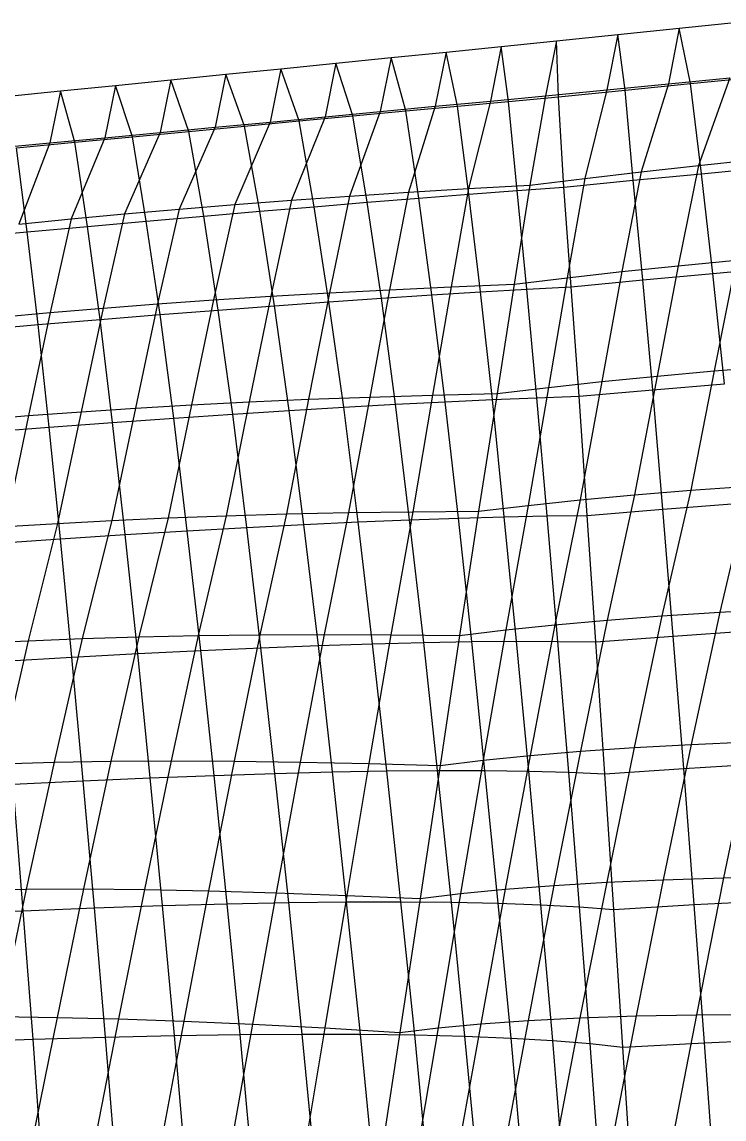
# Model space of a CAD drawing. Extents: x -429 to 429, y -1 to 209.
# Drawn here: x -383.12 to -372.24, y 179.16 to 196.16 of the extents above; entities that cross this region are included whole.
import ezdxf

# ---------------------------------------------------------------- set-up
doc = ezdxf.new("R2010")
doc.units = 0

msp = doc.modelspace()

# ---------------------------------------------------------------- linework, layer by layer
at = {"layer": 'default', "color": 5, "linetype": 'CONTINUOUS'}
for p, q in [((-372.933, 196.063, 167.285), (-371.98, 196.161, 166.077)), ((-374.838, 195.867, 169.701), (-373.885, 195.965, 168.493)), ((-373.885, 195.965, 168.493), (-374.054, 195.108, 168.429)), ((-373.885, 195.965, 168.493), (-372.933, 196.063, 167.285)), ((-372.933, 196.063, 167.285), (-373.102, 195.201, 167.22)), ((-376.546, 195.694, 172.107), (-375.692, 195.78, 170.904)), ((-375.692, 195.78, 170.904), (-375.86, 194.934, 170.842)), ((-375.692, 195.78, 170.904), (-374.838, 195.867, 169.701)), ((-374.838, 195.867, 169.701), (-375.007, 195.015, 169.639)), ((-374.838, 195.867, 169.701), (-375.007, 195.015, 169.639)), ((-378.254, 195.522, 174.513), (-377.4, 195.608, 173.31)), ((-377.4, 195.608, 173.31), (-377.567, 194.772, 173.25)), ((-377.4, 195.608, 173.31), (-376.546, 195.694, 172.107)), ((-376.546, 195.694, 172.107), (-376.714, 194.853, 172.046)), ((-379.962, 195.35, 176.919), (-379.108, 195.436, 175.716)), ((-379.108, 195.436, 175.716), (-379.274, 194.61, 175.658)), ((-379.108, 195.436, 175.716), (-378.254, 195.522, 174.513)), ((-378.254, 195.522, 174.513), (-378.421, 194.691, 174.454)), ((-381.669, 195.178, 179.325), (-380.815, 195.264, 178.122)), ((-380.815, 195.264, 178.122), (-380.981, 194.448, 178.066)), ((-380.815, 195.264, 178.122), (-379.962, 195.35, 176.919)), ((-379.962, 195.35, 176.919), (-380.128, 194.529, 176.862)), ((-373.102, 195.201, 167.22), (-372.149, 195.295, 166.011)), ((-372.149, 195.295, 166.011), (-372.633, 193.935, 165.741)), ((-383.377, 195.006, 181.73), (-382.523, 195.092, 180.528)), ((-382.523, 195.092, 180.528), (-382.689, 194.286, 180.474)), ((-382.523, 195.092, 180.528), (-381.669, 195.178, 179.325)), ((-381.669, 195.178, 179.325), (-381.835, 194.367, 179.27)), ((-375.007, 195.015, 169.639), (-374.054, 195.108, 168.429)), ((-374.054, 195.108, 168.429), (-374.397, 193.736, 168.273)), ((-374.054, 195.108, 168.429), (-373.102, 195.201, 167.22)), ((-373.102, 195.201, 167.22), (-373.524, 193.837, 167.001)), ((-376.714, 194.853, 172.046), (-375.86, 194.934, 170.842)), ((-375.86, 194.934, 170.842), (-376.199, 193.578, 170.692)), ((-375.86, 194.934, 170.842), (-375.007, 195.015, 169.639)), ((-375.007, 195.015, 169.639), (-375.251, 193.63, 169.558)), ((-375.007, 195.015, 169.639), (-375.251, 193.63, 169.558)), ((-378.421, 194.691, 174.454), (-377.567, 194.772, 173.25)), ((-377.567, 194.772, 173.25), (-378.044, 193.462, 173.001)), ((-377.567, 194.772, 173.25), (-376.714, 194.853, 172.046)), ((-376.714, 194.853, 172.046), (-377.13, 193.522, 171.84)), ((-380.128, 194.529, 176.862), (-379.274, 194.61, 175.658)), ((-379.274, 194.61, 175.658), (-379.822, 193.331, 175.363)), ((-379.274, 194.61, 175.658), (-378.421, 194.691, 174.454)), ((-378.421, 194.691, 174.454), (-378.942, 193.398, 174.176)), ((-381.835, 194.367, 179.27), (-380.981, 194.448, 178.066)), ((-380.981, 194.448, 178.066), (-381.53, 193.186, 177.777)), ((-380.981, 194.448, 178.066), (-380.128, 194.529, 176.862)), ((-380.128, 194.529, 176.862), (-380.685, 193.26, 176.564)), ((-383.542, 194.205, 181.678), (-382.689, 194.286, 180.474)), ((-382.689, 194.286, 180.474), (-383.168, 193.026, 180.24)), ((-382.689, 194.286, 180.474), (-381.835, 194.367, 179.27)), ((-381.835, 194.367, 179.27), (-382.358, 193.108, 179.003)), ((-373.524, 193.837, 167.001), (-372.633, 193.935, 165.741)), ((-372.633, 193.935, 165.741), (-372.949, 192.383, 165.615)), ((-372.633, 193.935, 165.741), (-371.723, 194.03, 164.495)), ((-375.251, 193.63, 169.558), (-374.397, 193.736, 168.273)), ((-374.397, 193.736, 168.273), (-374.67, 192.194, 168.182)), ((-374.397, 193.736, 168.273), (-373.524, 193.837, 167.001)), ((-373.524, 193.837, 167.001), (-373.822, 192.291, 166.89)), ((-377.13, 193.522, 171.84), (-376.199, 193.578, 170.692)), ((-376.199, 193.578, 170.692), (-376.469, 192.055, 170.603)), ((-376.199, 193.578, 170.692), (-375.251, 193.63, 169.558)), ((-375.251, 193.63, 169.558), (-375.494, 192.094, 169.491)), ((-375.251, 193.63, 169.558), (-375.494, 192.094, 169.491)), ((-379.822, 193.331, 175.363), (-378.942, 193.398, 174.176)), ((-378.942, 193.398, 174.176), (-379.266, 191.911, 174.05)), ((-378.942, 193.398, 174.176), (-378.044, 193.462, 173.001)), ((-378.044, 193.462, 173.001), (-378.356, 191.963, 172.883)), ((-378.044, 193.462, 173.001), (-377.13, 193.522, 171.84)), ((-377.13, 193.522, 171.84), (-377.423, 192.011, 171.734)), ((-382.358, 193.108, 179.003), (-381.53, 193.186, 177.777)), ((-381.53, 193.186, 177.777), (-381.863, 191.727, 177.653)), ((-381.53, 193.186, 177.777), (-380.685, 193.26, 176.564)), ((-380.685, 193.26, 176.564), (-381.02, 191.793, 176.436)), ((-380.685, 193.26, 176.564), (-379.822, 193.331, 175.363)), ((-379.822, 193.331, 175.363), (-380.154, 191.854, 175.235)), ((-383.168, 193.026, 180.24), (-382.358, 193.108, 179.003)), ((-382.358, 193.108, 179.003), (-382.683, 191.658, 178.886)), ((-373.822, 192.291, 166.89), (-372.949, 192.383, 165.615)), ((-372.949, 192.383, 165.615), (-373.277, 190.671, 165.492)), ((-372.949, 192.383, 165.615), (-372.053, 192.47, 164.356)), ((-372.053, 192.47, 164.356), (-372.392, 190.752, 164.222)), ((-375.494, 192.094, 169.491), (-374.67, 192.194, 168.182)), ((-374.67, 192.194, 168.182), (-374.961, 190.496, 168.091)), ((-374.67, 192.194, 168.182), (-373.822, 192.291, 166.89)), ((-373.822, 192.291, 166.89), (-374.133, 190.586, 166.782)), ((-378.356, 191.963, 172.883), (-377.423, 192.011, 171.734)), ((-377.423, 192.011, 171.734), (-377.73, 190.347, 171.63)), ((-377.423, 192.011, 171.734), (-376.469, 192.055, 170.603)), ((-376.469, 192.055, 170.603), (-376.757, 190.376, 170.513)), ((-376.469, 192.055, 170.603), (-375.494, 192.094, 169.491)), ((-375.494, 192.094, 169.491), (-375.758, 190.4, 169.419)), ((-375.494, 192.094, 169.491), (-375.758, 190.4, 169.419)), ((-381.02, 191.793, 176.436), (-380.154, 191.854, 175.235)), ((-380.154, 191.854, 175.235), (-380.495, 190.226, 175.111)), ((-380.154, 191.854, 175.235), (-379.266, 191.911, 174.05)), ((-379.266, 191.911, 174.05), (-379.599, 190.272, 173.93)), ((-379.266, 191.911, 174.05), (-378.356, 191.963, 172.883)), ((-378.356, 191.963, 172.883), (-378.678, 190.312, 172.769)), ((-383.479, 191.584, 180.135), (-382.683, 191.658, 178.886)), ((-382.683, 191.658, 178.886), (-383.017, 190.059, 178.775)), ((-382.683, 191.658, 178.886), (-381.863, 191.727, 177.653)), ((-381.863, 191.727, 177.653), (-382.204, 190.12, 177.535)), ((-381.863, 191.727, 177.653), (-381.02, 191.793, 176.436)), ((-381.02, 191.793, 176.436), (-381.363, 190.176, 176.313)), ((-372.392, 190.752, 164.222), (-371.478, 190.827, 162.973)), ((-374.133, 190.586, 166.782), (-373.277, 190.671, 165.492)), ((-373.277, 190.671, 165.492), (-373.628, 188.829, 165.363)), ((-373.277, 190.671, 165.492), (-372.392, 190.752, 164.222)), ((-372.392, 190.752, 164.222), (-372.754, 188.901, 164.081)), ((-375.758, 190.4, 169.419), (-374.961, 190.496, 168.091)), ((-374.961, 190.496, 168.091), (-375.273, 188.668, 167.993)), ((-374.961, 190.496, 168.091), (-374.133, 190.586, 166.782)), ((-374.133, 190.586, 166.782), (-374.468, 188.751, 166.667)), ((-379.599, 190.272, 173.93), (-378.678, 190.312, 172.769)), ((-378.678, 190.312, 172.769), (-379.022, 188.534, 172.648)), ((-378.678, 190.312, 172.769), (-377.73, 190.347, 171.63)), ((-377.73, 190.347, 171.63), (-378.058, 188.555, 171.519)), ((-377.73, 190.347, 171.63), (-376.757, 190.376, 170.513)), ((-376.757, 190.376, 170.513), (-377.065, 188.57, 170.416)), ((-376.757, 190.376, 170.513), (-375.758, 190.4, 169.419)), ((-375.758, 190.4, 169.419), (-376.044, 188.578, 169.341)), ((-375.758, 190.4, 169.419), (-376.044, 188.578, 169.341)), ((-382.204, 190.12, 177.535), (-381.363, 190.176, 176.313)), ((-381.363, 190.176, 176.313), (-381.728, 188.434, 176.185)), ((-381.363, 190.176, 176.313), (-380.495, 190.226, 175.111)), ((-380.495, 190.226, 175.111), (-380.857, 188.473, 174.981)), ((-380.495, 190.226, 175.111), (-379.599, 190.272, 173.93)), ((-379.599, 190.272, 173.93), (-379.955, 188.506, 173.802)), ((-383.802, 189.993, 180.034), (-383.017, 190.059, 178.775)), ((-383.017, 190.059, 178.775), (-383.374, 188.338, 178.659)), ((-383.017, 190.059, 178.775), (-382.204, 190.12, 177.535)), ((-382.204, 190.12, 177.535), (-382.568, 188.389, 177.411)), ((-372.754, 188.901, 164.081), (-371.847, 188.967, 162.824)), ((-371.847, 188.967, 162.824), (-372.307, 187.012, 162.613)), ((-374.468, 188.751, 166.667), (-373.628, 188.829, 165.363)), ((-373.628, 188.829, 165.363), (-374.053, 186.889, 165.189)), ((-373.628, 188.829, 165.363), (-372.754, 188.901, 164.081)), ((-372.754, 188.901, 164.081), (-373.202, 186.954, 163.886)), ((-376.044, 188.578, 169.341), (-375.273, 188.668, 167.993)), ((-375.273, 188.668, 167.993), (-375.623, 186.738, 167.879)), ((-375.273, 188.668, 167.993), (-374.468, 188.751, 166.667)), ((-374.468, 188.751, 166.667), (-374.861, 186.817, 166.521)), ((-382.568, 188.389, 177.411), (-381.728, 188.434, 176.185)), ((-381.728, 188.434, 176.185), (-382.186, 186.605, 175.997)), ((-381.728, 188.434, 176.185), (-380.857, 188.473, 174.981)), ((-380.857, 188.473, 174.981), (-381.309, 186.631, 174.792)), ((-380.857, 188.473, 174.981), (-379.955, 188.506, 173.802)), ((-379.955, 188.506, 173.802), (-380.391, 186.65, 173.619)), ((-379.955, 188.506, 173.802), (-379.022, 188.534, 172.648)), ((-379.022, 188.534, 172.648), (-379.434, 186.662, 172.478)), ((-379.022, 188.534, 172.648), (-378.058, 188.555, 171.519)), ((-378.058, 188.555, 171.519), (-378.438, 186.666, 171.371)), ((-378.058, 188.555, 171.519), (-377.065, 188.57, 170.416)), ((-377.065, 188.57, 170.416), (-377.406, 186.662, 170.299)), ((-377.065, 188.57, 170.416), (-376.044, 188.578, 169.341)), ((-376.044, 188.578, 169.341), (-376.338, 186.651, 169.264)), ((-376.044, 188.578, 169.341), (-376.338, 186.651, 169.264)), ((-383.374, 188.338, 178.659), (-382.568, 188.389, 177.411)), ((-382.568, 188.389, 177.411), (-383.022, 186.57, 177.232)), ((-372.307, 187.012, 162.613), (-371.369, 187.062, 161.371)), ((-374.053, 186.889, 165.189), (-373.202, 186.954, 163.886)), ((-373.202, 186.954, 163.886), (-373.633, 184.915, 163.71)), ((-373.202, 186.954, 163.886), (-372.307, 187.012, 162.613)), ((-372.307, 187.012, 162.613), (-372.747, 184.963, 162.423)), ((-376.338, 186.651, 169.264), (-375.623, 186.738, 167.879)), ((-375.623, 186.738, 167.879), (-375.971, 184.719, 167.773)), ((-375.623, 186.738, 167.879), (-374.861, 186.817, 166.521)), ((-374.861, 186.817, 166.521), (-375.246, 184.793, 166.387)), ((-374.861, 186.817, 166.521), (-374.053, 186.889, 165.189)), ((-374.053, 186.889, 165.189), (-374.466, 184.858, 165.032)), ((-383.816, 186.529, 178.494), (-383.022, 186.57, 177.232)), ((-383.022, 186.57, 177.232), (-383.458, 184.664, 177.072)), ((-383.022, 186.57, 177.232), (-382.186, 186.605, 175.997)), ((-382.186, 186.605, 175.997), (-382.624, 184.687, 175.83)), ((-382.186, 186.605, 175.997), (-381.309, 186.631, 174.792)), ((-381.309, 186.631, 174.792), (-381.741, 184.701, 174.623)), ((-381.309, 186.631, 174.792), (-380.391, 186.65, 173.619)), ((-380.391, 186.65, 173.619), (-380.81, 184.706, 173.454)), ((-380.391, 186.65, 173.619), (-379.434, 186.662, 172.478)), ((-379.434, 186.662, 172.478), (-379.832, 184.702, 172.323)), ((-379.434, 186.662, 172.478), (-378.438, 186.666, 171.371)), ((-378.438, 186.666, 171.371), (-378.811, 184.689, 171.234)), ((-378.438, 186.666, 171.371), (-377.406, 186.662, 170.299)), ((-377.406, 186.662, 170.299), (-377.746, 184.668, 170.188)), ((-377.406, 186.662, 170.299), (-376.338, 186.651, 169.264)), ((-376.338, 186.651, 169.264), (-376.64, 184.637, 169.187)), ((-376.338, 186.651, 169.264), (-376.64, 184.637, 169.187)), ((-375.246, 184.793, 166.387), (-374.466, 184.858, 165.032)), ((-374.466, 184.858, 165.032), (-374.875, 182.777, 164.883)), ((-374.466, 184.858, 165.032), (-373.633, 184.915, 163.71)), ((-373.633, 184.915, 163.71), (-374.058, 182.825, 163.543)), ((-373.633, 184.915, 163.71), (-372.747, 184.963, 162.423)), ((-372.747, 184.963, 162.423), (-373.182, 182.863, 162.243)), ((-372.747, 184.963, 162.423), (-371.811, 185.003, 161.174)), ((-371.811, 185.003, 161.174), (-372.247, 182.892, 160.985)), ((-383.458, 184.664, 177.072), (-382.624, 184.687, 175.83)), ((-382.624, 184.687, 175.83), (-383.055, 182.721, 175.671)), ((-382.624, 184.687, 175.83), (-381.741, 184.701, 174.623)), ((-381.741, 184.701, 174.623), (-382.166, 182.722, 174.462)), ((-381.741, 184.701, 174.623), (-380.81, 184.706, 173.454)), ((-380.81, 184.706, 173.454), (-381.223, 182.712, 173.295)), ((-380.81, 184.706, 173.454), (-379.832, 184.702, 172.323)), ((-379.832, 184.702, 172.323), (-380.227, 182.692, 172.174)), ((-379.832, 184.702, 172.323), (-378.811, 184.689, 171.234)), ((-378.811, 184.689, 171.234), (-379.182, 182.663, 171.102)), ((-378.811, 184.689, 171.234), (-377.746, 184.668, 170.188)), ((-376.64, 184.637, 169.187), (-375.971, 184.719, 167.773)), ((-375.971, 184.719, 167.773), (-376.322, 182.651, 167.669)), ((-375.971, 184.719, 167.773), (-375.246, 184.793, 166.387)), ((-375.246, 184.793, 166.387), (-375.63, 182.718, 166.259)), ((-377.746, 184.668, 170.188), (-378.088, 182.623, 170.079)), ((-377.746, 184.668, 170.188), (-376.64, 184.637, 169.187)), ((-376.64, 184.637, 169.187), (-376.949, 182.573, 169.11)), ((-376.64, 184.637, 169.187), (-376.949, 182.573, 169.11)), ((-374.875, 182.777, 164.883), (-374.058, 182.825, 163.543)), ((-374.058, 182.825, 163.543), (-374.472, 180.724, 163.386)), ((-374.058, 182.825, 163.543), (-373.182, 182.863, 162.243)), ((-373.182, 182.863, 162.243), (-373.602, 180.753, 162.074)), ((-373.182, 182.863, 162.243), (-372.247, 182.892, 160.985)), ((-372.247, 182.892, 160.985), (-372.668, 180.77, 160.809)), ((-372.247, 182.892, 160.985), (-371.256, 182.91, 159.773)), ((-383.887, 182.711, 176.921), (-383.055, 182.721, 175.671)), ((-383.055, 182.721, 175.671), (-383.471, 180.745, 175.523)), ((-383.055, 182.721, 175.671), (-382.166, 182.722, 174.462)), ((-382.166, 182.722, 174.462), (-382.577, 180.732, 174.311)), ((-382.166, 182.722, 174.462), (-381.223, 182.712, 173.295)), ((-381.223, 182.712, 173.295), (-381.624, 180.708, 173.146)), ((-381.223, 182.712, 173.295), (-380.227, 182.692, 172.174)), ((-380.227, 182.692, 172.174), (-380.613, 180.672, 172.033)), ((-380.227, 182.692, 172.174), (-379.182, 182.663, 171.102)), ((-379.182, 182.663, 171.102), (-379.547, 180.625, 170.974)), ((-379.182, 182.663, 171.102), (-378.088, 182.623, 170.079)), ((-376.949, 182.573, 169.11), (-376.322, 182.651, 167.669)), ((-376.322, 182.651, 167.669), (-376.672, 180.571, 167.566)), ((-376.322, 182.651, 167.669), (-375.63, 182.718, 166.259)), ((-375.63, 182.718, 166.259), (-376.009, 180.633, 166.136)), ((-375.63, 182.718, 166.259), (-374.875, 182.777, 164.883)), ((-374.875, 182.777, 164.883), (-375.275, 180.684, 164.741)), ((-378.088, 182.623, 170.079), (-378.429, 180.567, 169.972)), ((-378.088, 182.623, 170.079), (-376.949, 182.573, 169.11)), ((-376.949, 182.573, 169.11), (-377.263, 180.498, 169.029)), ((-376.949, 182.573, 169.11), (-377.263, 180.498, 169.029)), ((-373.602, 180.753, 162.074), (-372.668, 180.77, 160.809)), ((-372.668, 180.77, 160.809), (-373.074, 178.664, 160.643)), ((-372.668, 180.77, 160.809), (-371.671, 180.776, 159.594)), ((-383.471, 180.745, 175.523), (-382.577, 180.732, 174.311)), ((-382.577, 180.732, 174.311), (-382.975, 178.757, 174.169)), ((-382.577, 180.732, 174.311), (-381.624, 180.708, 173.146)), ((-381.624, 180.708, 173.146), (-382.013, 178.718, 173.006)), ((-381.624, 180.708, 173.146), (-380.613, 180.672, 172.033)), ((-380.613, 180.672, 172.033), (-380.989, 178.666, 171.899)), ((-380.613, 180.672, 172.033), (-379.547, 180.625, 170.974)), ((-379.547, 180.625, 170.974), (-379.907, 178.602, 170.85)), ((-379.547, 180.625, 170.974), (-378.429, 180.567, 169.972)), ((-376.672, 180.571, 167.566), (-376.009, 180.633, 166.136)), ((-376.009, 180.633, 166.136), (-376.381, 178.563, 166.015)), ((-376.009, 180.633, 166.136), (-375.275, 180.684, 164.741)), ((-375.275, 180.684, 164.741), (-375.664, 178.607, 164.605)), ((-375.275, 180.684, 164.741), (-374.472, 180.724, 163.386)), ((-374.472, 180.724, 163.386), (-374.872, 178.639, 163.237)), ((-374.472, 180.724, 163.386), (-373.602, 180.753, 162.074)), ((-373.602, 180.753, 162.074), (-374.008, 178.658, 161.915)), ((-378.429, 180.567, 169.972), (-378.77, 178.525, 169.864)), ((-378.429, 180.567, 169.972), (-377.263, 180.498, 169.029)), ((-377.263, 180.498, 169.029), (-377.582, 178.436, 168.943)), ((-377.263, 180.498, 169.029), (-377.582, 178.436, 168.943)), ((-377.263, 180.498, 169.029), (-376.672, 180.571, 167.566)), ((-376.672, 180.571, 167.566), (-377.021, 178.506, 167.462))]:
    msp.add_line(p, q, dxfattribs=at)
at = {"layer": 'default', "color": 3, "linetype": 'CONTINUOUS'}
for p, q in [((-372.933, 196.063, 167.285), (-371.98, 196.161, 166.077)), ((-374.838, 195.867, 169.701), (-373.885, 195.965, 168.493)), ((-373.885, 195.965, 168.493), (-372.933, 196.063, 167.285)), ((-373.774, 195.104, 168.646), (-373.885, 195.965, 168.493)), ((-372.757, 195.206, 167.489), (-372.933, 196.063, 167.285)), ((-376.546, 195.694, 172.107), (-375.692, 195.78, 170.904)), ((-375.692, 195.78, 170.904), (-374.838, 195.867, 169.701)), ((-375.579, 194.929, 171.046), (-375.692, 195.78, 170.904)), ((-374.804, 195, 169.791), (-374.838, 195.867, 169.701)), ((-374.804, 195, 169.791), (-374.838, 195.867, 169.701)), ((-378.254, 195.522, 174.513), (-377.4, 195.608, 173.31)), ((-377.4, 195.608, 173.31), (-376.546, 195.694, 172.107)), ((-377.173, 194.782, 173.528), (-377.4, 195.608, 173.31)), ((-376.368, 194.856, 172.292), (-376.546, 195.694, 172.107)), ((-379.962, 195.35, 176.919), (-379.108, 195.436, 175.716)), ((-379.108, 195.436, 175.716), (-378.254, 195.522, 174.513)), ((-378.825, 194.627, 175.973), (-379.108, 195.436, 175.716)), ((-377.991, 194.705, 174.756), (-378.254, 195.522, 174.513)), ((-381.669, 195.178, 179.325), (-380.815, 195.264, 178.122)), ((-380.815, 195.264, 178.122), (-379.962, 195.35, 176.919)), ((-380.534, 194.465, 178.38), (-380.815, 195.264, 178.122)), ((-379.672, 194.547, 177.181), (-379.962, 195.35, 176.919)), ((-372.757, 195.206, 167.489), (-371.754, 195.307, 166.321)), ((-383.377, 195.006, 181.73), (-382.523, 195.092, 180.528)), ((-382.523, 195.092, 180.528), (-381.669, 195.178, 179.325)), ((-382.301, 194.296, 180.746), (-382.523, 195.092, 180.528)), ((-381.41, 194.381, 179.568), (-381.669, 195.178, 179.325)), ((-374.804, 195, 169.791), (-373.774, 195.104, 168.646)), ((-373.774, 195.104, 168.646), (-372.757, 195.206, 167.489)), ((-373.646, 193.706, 168.852), (-373.774, 195.104, 168.646)), ((-372.59, 193.808, 167.728), (-372.757, 195.206, 167.489)), ((-376.368, 194.856, 172.292), (-375.579, 194.929, 171.046)), ((-375.579, 194.929, 171.046), (-374.804, 195, 169.791)), ((-375.448, 193.546, 171.239), (-375.579, 194.929, 171.046)), ((-374.722, 193.599, 169.955), (-374.804, 195, 169.791)), ((-374.722, 193.599, 169.955), (-374.804, 195, 169.791)), ((-377.991, 194.705, 174.756), (-377.173, 194.782, 173.528)), ((-377.173, 194.782, 173.528), (-376.368, 194.856, 172.292)), ((-376.971, 193.429, 173.766), (-377.173, 194.782, 173.528)), ((-376.197, 193.489, 172.51), (-376.368, 194.856, 172.292)), ((-380.534, 194.465, 178.38), (-379.672, 194.547, 177.181)), ((-379.672, 194.547, 177.181), (-378.825, 194.627, 175.973)), ((-379.435, 193.226, 177.446), (-379.672, 194.547, 177.181)), ((-378.825, 194.627, 175.973), (-377.991, 194.705, 174.756)), ((-378.591, 193.297, 176.235), (-378.825, 194.627, 175.973)), ((-377.769, 193.365, 175.008), (-377.991, 194.705, 174.756)), ((-382.301, 194.296, 180.746), (-381.41, 194.381, 179.568)), ((-381.41, 194.381, 179.568), (-380.534, 194.465, 178.38)), ((-381.194, 193.074, 179.82), (-381.41, 194.381, 179.568)), ((-380.303, 193.151, 178.641), (-380.534, 194.465, 178.38)), ((-383.205, 194.208, 181.913), (-382.301, 194.296, 180.746)), ((-383.042, 192.908, 182.127), (-383.205, 194.208, 181.913)), ((-382.107, 192.992, 180.982), (-382.301, 194.296, 180.746)), ((-372.59, 193.808, 167.728), (-371.556, 193.907, 166.585)), ((-374.722, 193.599, 169.955), (-373.646, 193.706, 168.852)), ((-373.646, 193.706, 168.852), (-372.59, 193.808, 167.728)), ((-373.497, 192.162, 169.083), (-373.646, 193.706, 168.852)), ((-372.412, 192.263, 167.987), (-372.59, 193.808, 167.728)), ((-376.197, 193.489, 172.51), (-375.448, 193.546, 171.239)), ((-375.448, 193.546, 171.239), (-374.722, 193.599, 169.955)), ((-375.296, 192.02, 171.459), (-375.448, 193.546, 171.239)), ((-374.609, 192.057, 170.153), (-374.722, 193.599, 169.955)), ((-374.609, 192.057, 170.153), (-374.722, 193.599, 169.955)), ((-378.591, 193.297, 176.235), (-377.769, 193.365, 175.008)), ((-377.769, 193.365, 175.008), (-376.971, 193.429, 173.766)), ((-377.549, 191.88, 175.271), (-377.769, 193.365, 175.008)), ((-376.971, 193.429, 173.766), (-376.197, 193.489, 172.51)), ((-376.766, 191.932, 174.018), (-376.971, 193.429, 173.766)), ((-376.015, 191.978, 172.747), (-376.197, 193.489, 172.51)), ((-380.303, 193.151, 178.641), (-379.435, 193.226, 177.446)), ((-379.435, 193.226, 177.446), (-378.591, 193.297, 176.235)), ((-379.205, 191.762, 177.717), (-379.435, 193.226, 177.446)), ((-378.362, 191.823, 176.504), (-378.591, 193.297, 176.235)), ((-382.107, 192.992, 180.982), (-381.194, 193.074, 179.82)), ((-381.194, 193.074, 179.82), (-380.303, 193.151, 178.641)), ((-380.98, 191.625, 180.081), (-381.194, 193.074, 179.82)), ((-380.078, 191.696, 178.91), (-380.303, 193.151, 178.641)), ((-383.999, 192.82, 183.254), (-383.042, 192.908, 182.127)), ((-383.042, 192.908, 182.127), (-382.107, 192.992, 180.982)), ((-382.871, 191.47, 182.357), (-383.042, 192.908, 182.127)), ((-381.911, 191.55, 181.231), (-382.107, 192.992, 180.982)), ((-372.412, 192.263, 167.987), (-371.354, 192.358, 166.864)), ((-373.497, 192.162, 169.083), (-372.412, 192.263, 167.987)), ((-372.231, 190.553, 168.26), (-372.412, 192.263, 167.987)), ((-376.015, 191.978, 172.747), (-375.296, 192.02, 171.459)), ((-375.296, 192.02, 171.459), (-374.609, 192.057, 170.153)), ((-375.139, 190.335, 171.694), (-375.296, 192.02, 171.459)), ((-374.609, 192.057, 170.153), (-373.497, 192.162, 169.083)), ((-374.486, 190.358, 170.371), (-374.609, 192.057, 170.153)), ((-374.486, 190.358, 170.371), (-374.609, 192.057, 170.153)), ((-373.343, 190.458, 169.332), (-373.497, 192.162, 169.083)), ((-378.362, 191.823, 176.504), (-377.549, 191.88, 175.271)), ((-377.549, 191.88, 175.271), (-376.766, 191.932, 174.018)), ((-377.329, 190.234, 175.544), (-377.549, 191.88, 175.271)), ((-376.766, 191.932, 174.018), (-376.015, 191.978, 172.747)), ((-376.56, 190.274, 174.282), (-376.766, 191.932, 174.018)), ((-375.83, 190.307, 172.998), (-376.015, 191.978, 172.747)), ((-380.98, 191.625, 180.081), (-380.078, 191.696, 178.91)), ((-380.078, 191.696, 178.91), (-379.205, 191.762, 177.717)), ((-379.855, 190.082, 179.189), (-380.078, 191.696, 178.91)), ((-379.205, 191.762, 177.717), (-378.362, 191.823, 176.504)), ((-378.977, 190.138, 177.999), (-379.205, 191.762, 177.717)), ((-378.134, 190.189, 176.783), (-378.362, 191.823, 176.504)), ((-382.871, 191.47, 182.357), (-381.911, 191.55, 181.231)), ((-381.911, 191.55, 181.231), (-380.98, 191.625, 180.081)), ((-381.716, 189.952, 181.491), (-381.911, 191.55, 181.231)), ((-380.768, 190.02, 180.354), (-380.98, 191.625, 180.081)), ((-383.857, 191.385, 183.46), (-382.871, 191.47, 182.357)), ((-382.697, 189.879, 182.601), (-382.871, 191.47, 182.357)), ((-373.343, 190.458, 169.332), (-372.231, 190.553, 168.26)), ((-376.56, 190.274, 174.282), (-375.83, 190.307, 172.998)), ((-375.83, 190.307, 172.998), (-375.139, 190.335, 171.694)), ((-375.646, 188.491, 173.258), (-375.83, 190.307, 172.998)), ((-375.139, 190.335, 171.694), (-374.486, 190.358, 170.371)), ((-374.98, 188.505, 171.94), (-375.139, 190.335, 171.694)), ((-374.486, 190.358, 170.371), (-373.343, 190.458, 169.332)), ((-374.36, 188.512, 170.601), (-374.486, 190.358, 170.371)), ((-374.36, 188.512, 170.601), (-374.486, 190.358, 170.371)), ((-373.188, 188.607, 169.591), (-373.343, 190.458, 169.332)), ((-379.855, 190.082, 179.189), (-378.977, 190.138, 177.999)), ((-378.977, 190.138, 177.999), (-378.134, 190.189, 176.783)), ((-378.753, 188.372, 178.286), (-378.977, 190.138, 177.999)), ((-378.134, 190.189, 176.783), (-377.329, 190.234, 175.544)), ((-377.911, 188.412, 177.069), (-378.134, 190.189, 176.783)), ((-377.329, 190.234, 175.544), (-376.56, 190.274, 174.282)), ((-377.112, 188.445, 175.824), (-377.329, 190.234, 175.544)), ((-376.357, 188.471, 174.554), (-376.56, 190.274, 174.282)), ((-381.716, 189.952, 181.491), (-380.768, 190.02, 180.354)), ((-380.768, 190.02, 180.354), (-379.855, 190.082, 179.189)), ((-380.56, 188.274, 180.633), (-380.768, 190.02, 180.354)), ((-379.636, 188.326, 179.475), (-379.855, 190.082, 179.189)), ((-383.71, 189.801, 183.681), (-382.697, 189.879, 182.601)), ((-382.697, 189.879, 182.601), (-381.716, 189.952, 181.491)), ((-382.524, 188.151, 182.854), (-382.697, 189.879, 182.601)), ((-381.523, 188.216, 181.76), (-381.716, 189.952, 181.491)), ((-374.36, 188.512, 170.601), (-373.188, 188.607, 169.591)), ((-373.188, 188.607, 169.591), (-372.052, 188.695, 168.543)), ((-373.027, 186.639, 169.865), (-373.188, 188.607, 169.591)), ((-377.911, 188.412, 177.069), (-377.112, 188.445, 175.824)), ((-377.112, 188.445, 175.824), (-376.357, 188.471, 174.554)), ((-376.893, 186.543, 176.115), (-377.112, 188.445, 175.824)), ((-376.357, 188.471, 174.554), (-375.646, 188.491, 173.258)), ((-376.149, 186.556, 174.836), (-376.357, 188.471, 174.554)), ((-375.646, 188.491, 173.258), (-374.98, 188.505, 171.94)), ((-375.456, 186.561, 173.531), (-375.646, 188.491, 173.258)), ((-374.98, 188.505, 171.94), (-374.36, 188.512, 170.601)), ((-374.814, 186.559, 172.2), (-374.98, 188.505, 171.94)), ((-374.225, 186.55, 170.847), (-374.36, 188.512, 170.601)), ((-374.225, 186.55, 170.847), (-374.36, 188.512, 170.601)), ((-381.523, 188.216, 181.76), (-380.56, 188.274, 180.633)), ((-380.56, 188.274, 180.633), (-379.636, 188.326, 179.475)), ((-380.349, 186.419, 180.923), (-380.56, 188.274, 180.633)), ((-379.636, 188.326, 179.475), (-378.753, 188.372, 178.286)), ((-379.416, 186.461, 179.771), (-379.636, 188.326, 179.475)), ((-378.753, 188.372, 178.286), (-377.911, 188.412, 177.069)), ((-378.527, 186.495, 178.584), (-378.753, 188.372, 178.286)), ((-377.686, 186.523, 177.365), (-377.911, 188.412, 177.069)), ((-383.563, 188.08, 183.913), (-382.524, 188.151, 182.854)), ((-382.524, 188.151, 182.854), (-381.523, 188.216, 181.76)), ((-382.348, 186.314, 183.118), (-382.524, 188.151, 182.854)), ((-381.327, 186.37, 182.039), (-381.523, 188.216, 181.76)), ((-376.893, 186.543, 176.115), (-376.149, 186.556, 174.836)), ((-376.149, 186.556, 174.836), (-375.456, 186.561, 173.531)), ((-375.945, 184.557, 175.123), (-376.149, 186.556, 174.836)), ((-375.456, 186.561, 173.531), (-374.814, 186.559, 172.2)), ((-375.267, 184.548, 173.808), (-375.456, 186.561, 173.531)), ((-374.814, 186.559, 172.2), (-374.225, 186.55, 170.847)), ((-374.647, 184.532, 172.467), (-374.814, 186.559, 172.2)), ((-374.225, 186.55, 170.847), (-373.027, 186.639, 169.865)), ((-373.027, 186.639, 169.865), (-371.867, 186.721, 168.839)), ((-372.864, 184.589, 170.146), (-373.027, 186.639, 169.865)), ((-381.327, 186.37, 182.039), (-380.349, 186.419, 180.923)), ((-380.349, 186.419, 180.923), (-379.416, 186.461, 179.771)), ((-380.143, 184.483, 181.216), (-380.349, 186.419, 180.923)), ((-379.416, 186.461, 179.771), (-378.527, 186.495, 178.584)), ((-379.2, 184.513, 180.069), (-379.416, 186.461, 179.771)), ((-378.527, 186.495, 178.584), (-377.686, 186.523, 177.365)), ((-378.307, 184.536, 178.884), (-378.527, 186.495, 178.584)), ((-377.686, 186.523, 177.365), (-376.893, 186.543, 176.115)), ((-377.466, 184.551, 177.663), (-377.686, 186.523, 177.365)), ((-376.678, 184.558, 176.409), (-376.893, 186.543, 176.115)), ((-374.086, 184.507, 171.102), (-374.225, 186.55, 170.847)), ((-374.086, 184.507, 171.102), (-374.225, 186.55, 170.847)), ((-383.409, 186.251, 184.157), (-382.348, 186.314, 183.118)), ((-382.348, 186.314, 183.118), (-381.327, 186.37, 182.039)), ((-382.172, 184.399, 183.387), (-382.348, 186.314, 183.118)), ((-381.134, 184.445, 182.323), (-381.327, 186.37, 182.039)), ((-380.143, 184.483, 181.216), (-379.2, 184.513, 180.069)), ((-379.2, 184.513, 180.069), (-378.307, 184.536, 178.884)), ((-378.986, 182.51, 180.37), (-379.2, 184.513, 180.069)), ((-378.307, 184.536, 178.884), (-377.466, 184.551, 177.663)), ((-378.089, 182.52, 179.187), (-378.307, 184.536, 178.884)), ((-377.466, 184.551, 177.663), (-376.678, 184.558, 176.409)), ((-377.247, 182.522, 177.965), (-377.466, 184.551, 177.663)), ((-376.678, 184.558, 176.409), (-375.945, 184.557, 175.123)), ((-376.464, 182.516, 176.706), (-376.678, 184.558, 176.409)), ((-375.945, 184.557, 175.123), (-375.267, 184.548, 173.808)), ((-375.741, 182.501, 175.413), (-375.945, 184.557, 175.123)), ((-375.267, 184.548, 173.808), (-374.647, 184.532, 172.467)), ((-375.079, 182.478, 174.089), (-375.267, 184.548, 173.808)), ((-374.647, 184.532, 172.467), (-374.086, 184.507, 171.102)), ((-374.481, 182.446, 172.738), (-374.647, 184.532, 172.467)), ((-374.086, 184.507, 171.102), (-372.864, 184.589, 170.146)), ((-372.864, 184.589, 170.146), (-371.684, 184.662, 169.14)), ((-372.702, 182.479, 170.431), (-372.864, 184.589, 170.146)), ((-383.255, 184.345, 184.408), (-382.172, 184.399, 183.387)), ((-383.101, 182.385, 184.662), (-383.255, 184.345, 184.408)), ((-382.172, 184.399, 183.387), (-381.134, 184.445, 182.323)), ((-381.998, 182.428, 183.66), (-382.172, 184.399, 183.387)), ((-381.134, 184.445, 182.323), (-380.143, 184.483, 181.216)), ((-380.943, 182.464, 182.609), (-381.134, 184.445, 182.323)), ((-379.939, 182.491, 181.512), (-380.143, 184.483, 181.216)), ((-373.946, 182.406, 171.361), (-374.086, 184.507, 171.102)), ((-373.946, 182.406, 171.361), (-374.086, 184.507, 171.102)), ((-380.943, 182.464, 182.609), (-379.939, 182.491, 181.512)), ((-379.939, 182.491, 181.512), (-378.986, 182.51, 180.37)), ((-379.739, 180.466, 181.807), (-379.939, 182.491, 181.512)), ((-378.986, 182.51, 180.37), (-378.089, 182.52, 179.187)), ((-378.778, 180.473, 180.671), (-378.986, 182.51, 180.37)), ((-378.089, 182.52, 179.187), (-377.247, 182.522, 177.965)), ((-377.875, 180.471, 179.489), (-378.089, 182.52, 179.187)), ((-377.247, 182.522, 177.965), (-376.464, 182.516, 176.706)), ((-377.034, 180.46, 178.265), (-377.247, 182.522, 177.965)), ((-376.464, 182.516, 176.706), (-375.741, 182.501, 175.413)), ((-376.255, 180.439, 177.002), (-376.464, 182.516, 176.706)), ((-375.741, 182.501, 175.413), (-375.079, 182.478, 174.089)), ((-375.541, 180.41, 175.703), (-375.741, 182.501, 175.413)), ((-375.079, 182.478, 174.089), (-374.481, 182.446, 172.738)), ((-374.895, 180.373, 174.371), (-375.079, 182.478, 174.089)), ((-373.946, 182.406, 171.361), (-372.702, 182.479, 170.431)), ((-372.702, 182.479, 170.431), (-371.502, 182.544, 169.446)), ((-372.542, 180.336, 170.717), (-372.702, 182.479, 170.431)), ((-384.249, 182.333, 185.613), (-383.101, 182.385, 184.662)), ((-383.101, 182.385, 184.662), (-381.998, 182.428, 183.66)), ((-382.949, 180.392, 184.917), (-383.101, 182.385, 184.662)), ((-381.998, 182.428, 183.66), (-380.943, 182.464, 182.609)), ((-381.827, 180.426, 183.933), (-381.998, 182.428, 183.66)), ((-380.756, 180.45, 182.896), (-380.943, 182.464, 182.609)), ((-374.481, 182.446, 172.738), (-373.946, 182.406, 171.361)), ((-374.316, 180.326, 173.009), (-374.481, 182.446, 172.738)), ((-373.807, 180.271, 171.622), (-373.946, 182.406, 171.361)), ((-373.807, 180.271, 171.622), (-373.946, 182.406, 171.361)), ((-381.827, 180.426, 183.933), (-380.756, 180.45, 182.896)), ((-380.756, 180.45, 182.896), (-379.739, 180.466, 181.807)), ((-380.579, 178.424, 183.176), (-380.756, 180.45, 182.896)), ((-379.739, 180.466, 181.807), (-378.778, 180.473, 180.671)), ((-379.55, 178.427, 182.096), (-379.739, 180.466, 181.807)), ((-378.778, 180.473, 180.671), (-377.875, 180.471, 179.489)), ((-378.581, 178.422, 180.964), (-378.778, 180.473, 180.671)), ((-377.875, 180.471, 179.489), (-377.034, 180.46, 178.265)), ((-377.674, 178.407, 179.784), (-377.875, 180.471, 179.489)), ((-377.034, 180.46, 178.265), (-376.255, 180.439, 177.002)), ((-376.832, 178.382, 178.558), (-377.034, 180.46, 178.265)), ((-376.255, 180.439, 177.002), (-375.541, 180.41, 175.703)), ((-376.057, 178.349, 177.291), (-376.255, 180.439, 177.002)), ((-384.119, 180.35, 185.845), (-382.949, 180.392, 184.917)), ((-382.949, 180.392, 184.917), (-381.827, 180.426, 183.933)), ((-382.803, 178.388, 185.169), (-382.949, 180.392, 184.917)), ((-381.664, 178.411, 184.202), (-381.827, 180.426, 183.933)), ((-375.541, 180.41, 175.703), (-374.895, 180.373, 174.371)), ((-375.352, 178.306, 175.987), (-375.541, 180.41, 175.703)), ((-374.895, 180.373, 174.371), (-374.316, 180.326, 173.009)), ((-374.718, 178.254, 174.648), (-374.895, 180.373, 174.371)), ((-374.316, 180.326, 173.009), (-373.807, 180.271, 171.622)), ((-374.157, 178.194, 173.278), (-374.316, 180.326, 173.009)), ((-373.807, 180.271, 171.622), (-372.542, 180.336, 170.717)), ((-373.671, 178.124, 171.882), (-373.807, 180.271, 171.622)), ((-373.671, 178.124, 171.882), (-373.807, 180.271, 171.622)), ((-372.542, 180.336, 170.717), (-371.323, 180.392, 169.751)), ((-372.387, 178.18, 171), (-372.542, 180.336, 170.717))]:
    msp.add_line(p, q, dxfattribs=at)

doc.saveas('drawing.dxf')
